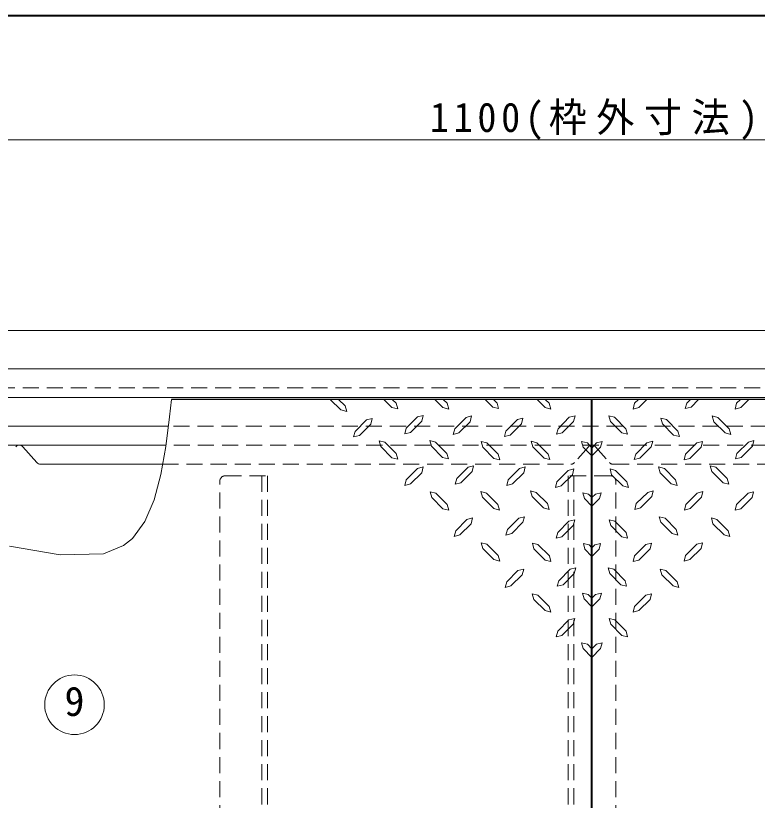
# Model space of a CAD drawing. Units: millimetres at full size, sheet at 1:7; details may follow other scales. Extents: x -1472 to 1363, y -987 to 980.
# Drawn here: x -595.9 to -207.4, y 568.5 to 979.6 of the extents above; entities that cross this region are included whole.
import ezdxf
from ezdxf.enums import TextEntityAlignment as Align

# ---------------------------------------------------------------- set-up
doc = ezdxf.new("R2010")
doc.units = ezdxf.units.MM
doc.header["$LTSCALE"] = 7
doc.linetypes.add('DASHED1', pattern=[1.8, 1.2, -0.6])
doc.layers.add('0-0____1', color=4, linetype='Continuous', lineweight=9)
doc.styles.add('ＭＳ ゴシック', font='')
doc.styles.get('ＭＳ ゴシック').set_extended_font_data('MS Gothic')

msp = doc.modelspace()

# ---------------------------------------------------------------- linework, layer by layer
at = {"layer": '0-0____1', "color": 1, "lineweight": 40}
for p, q in [((1363.499, 979.62), (-1471.501, 979.62)), ((-294.001, 494.62), (-294.001, 778.62))]:
    msp.add_line(p, q, dxfattribs=at)
at = {"layer": '0-0____1'}
for p, q in [((-844.001, 914.62), (255.999, 914.62)), ((-611.501, 814.62), (23.499, 814.62)), ((-431.152, 778.62), (-425.486, 773.089)), ((-426.704, 778.62), (-423.329, 775.245)), ((-402.986, 778.62), (-398.767, 774.401)), ((-376.267, 778.62), (-372.048, 774.401)), ((-371.861, 778.62), (-369.798, 776.557)), ((-349.858, 778.62), (-345.892, 774.495)), ((-345.611, 778.62), (-343.642, 776.651)), ((-322.736, 778.62), (-318.517, 774.401)), ((-318.423, 778.62), (-316.361, 776.557)), ((-269.579, 778.62), (-271.642, 776.557)), ((-265.267, 778.62), (-269.486, 774.401)), ((-242.392, 778.62), (-244.361, 776.651)), ((-238.144, 778.62), (-242.111, 774.495)), ((-216.142, 778.62), (-218.204, 776.557)), ((-211.736, 778.62), (-215.954, 774.401)), ((-369.048, 773.557), (-372.048, 774.401)), ((-369.798, 776.557), (-369.048, 773.557)), ((-342.892, 773.745), (-345.892, 774.495)), ((-343.642, 776.651), (-342.892, 773.745)), ((-315.517, 773.557), (-318.517, 774.401)), ((-316.361, 776.557), (-315.517, 773.557)), ((-271.642, 776.557), (-272.486, 773.557)), ((-272.486, 773.557), (-269.486, 774.401)), ((-244.361, 776.651), (-245.111, 773.745)), ((-245.111, 773.745), (-242.111, 774.495)), ((-218.204, 776.557), (-218.954, 773.557)), ((-218.954, 773.557), (-215.954, 774.401)), ((-365.861, 763.151), (-359.954, 769.151)), ((-333.048, 768.026), (-330.142, 768.776)), ((-330.142, 768.776), (-330.892, 765.776)), ((-311.767, 763.245), (-305.861, 769.245)), ((-305.861, 769.245), (-302.861, 769.995)), ((-302.861, 769.995), (-303.704, 766.995)), ((-285.142, 769.995), (-284.298, 766.995)), ((-282.142, 769.245), (-285.142, 769.995)), ((-276.236, 763.245), (-282.142, 769.245)), ((-257.861, 768.776), (-257.111, 765.776)), ((-254.954, 768.026), (-257.861, 768.776)), ((-222.142, 763.151), (-228.048, 769.151)), ((-814.001, 764.62), (-515.922, 764.62)), ((-418.079, 761.839), (-412.079, 767.839)), ((-415.829, 759.682), (-409.923, 765.589)), ((-412.079, 767.839), (-409.173, 768.589)), ((-409.173, 768.589), (-409.923, 765.589)), ((-389.017, 761.276), (-383.204, 767.182)), ((-363.704, 760.995), (-357.798, 766.901)), ((-339.048, 762.026), (-333.048, 768.026)), ((-336.798, 759.87), (-330.892, 765.776)), ((-309.611, 761.089), (-303.704, 766.995)), ((-278.392, 761.089), (-284.298, 766.995)), ((-251.204, 759.87), (-257.111, 765.776)), ((-248.954, 762.026), (-254.954, 768.026)), ((-224.298, 760.995), (-230.204, 766.901)), ((-418.079, 761.839), (-418.829, 758.932)), ((-391.267, 763.432), (-392.017, 760.526)), ((-389.017, 761.276), (-392.017, 760.526)), ((-365.861, 763.151), (-366.704, 760.245)), ((-363.704, 760.995), (-366.704, 760.245)), ((-339.048, 762.026), (-339.798, 759.12)), ((-311.767, 763.245), (-312.611, 760.339)), ((-309.611, 761.089), (-312.611, 760.339)), ((-278.392, 761.089), (-275.392, 760.339)), ((-276.236, 763.245), (-275.392, 760.339)), ((-248.954, 762.026), (-248.204, 759.12)), ((-224.298, 760.995), (-221.298, 760.245)), ((-222.142, 763.151), (-221.298, 760.245)), ((-415.829, 759.682), (-418.829, 758.932)), ((-402.517, 756.214), (-405.423, 756.964)), ((-404.673, 753.964), (-405.423, 756.964)), ((-378.142, 754.057), (-378.892, 757.057)), ((-375.986, 756.214), (-378.892, 757.057)), ((-348.986, 755.745), (-351.986, 756.495)), ((-351.142, 753.495), (-351.986, 756.495)), ((-336.798, 759.87), (-339.798, 759.12)), ((-324.986, 753.682), (-325.829, 756.682)), ((-322.829, 755.839), (-325.829, 756.682)), ((-296.392, 755.745), (-299.392, 756.495)), ((-298.548, 753.495), (-299.392, 756.495)), ((-291.611, 755.745), (-288.611, 756.495)), ((-289.454, 753.495), (-288.611, 756.495)), ((-265.173, 755.839), (-262.173, 756.682)), ((-263.017, 753.682), (-262.173, 756.682)), ((-251.204, 759.87), (-248.204, 759.12)), ((-239.017, 755.745), (-236.017, 756.495)), ((-236.861, 753.495), (-236.017, 756.495)), ((-212.017, 756.214), (-209.111, 757.057)), ((-209.861, 754.057), (-209.111, 757.057)), ((-517.189, 754.62), (-789.001, 754.62)), ((-592.122, 753.768), (-584.845, 745.471)), ((-404.673, 753.964), (-398.767, 748.057)), ((-402.517, 756.214), (-396.611, 750.214)), ((-378.142, 754.057), (-372.236, 748.151)), ((-375.986, 756.214), (-369.986, 750.307)), ((-351.142, 753.495), (-345.329, 747.682)), ((-348.986, 755.745), (-343.079, 749.839)), ((-324.986, 753.682), (-319.079, 747.776)), ((-322.829, 755.839), (-316.923, 749.932)), ((-298.548, 753.495), (-294.001, 748.948)), ((-296.392, 755.745), (-294.001, 753.013)), ((-291.611, 755.745), (-294.001, 753.013)), ((-289.454, 753.495), (-294.001, 748.948)), ((-265.173, 755.839), (-271.079, 749.932)), ((-263.017, 753.682), (-268.923, 747.776)), ((-239.017, 755.745), (-244.923, 749.839)), ((-236.861, 753.495), (-242.673, 747.682)), ((-212.017, 756.214), (-218.017, 750.307)), ((-209.861, 754.057), (-215.767, 748.151)), ((-369.986, 750.307), (-369.236, 747.401)), ((-343.079, 749.839), (-342.329, 746.839)), ((-316.923, 749.932), (-316.079, 747.026)), ((-271.079, 749.932), (-271.923, 747.026)), ((-244.923, 749.839), (-245.673, 746.839)), ((-218.017, 750.307), (-218.767, 747.401)), ((-518.954, 744.62), (-582.966, 744.62)), ((-369.236, 747.401), (-372.236, 748.151)), ((-342.329, 746.839), (-345.329, 747.682)), ((-316.079, 747.026), (-319.079, 747.776)), ((-271.923, 747.026), (-268.923, 747.776)), ((-245.673, 746.839), (-242.673, 747.682)), ((-218.767, 747.401), (-215.767, 748.151)), ((-391.267, 736.432), (-385.361, 742.432)), ((-389.111, 734.276), (-383.204, 740.182)), ((-385.361, 742.432), (-382.454, 743.182)), ((-382.454, 743.182), (-383.204, 740.182)), ((-364.829, 737.089), (-358.923, 742.995)), ((-362.673, 734.932), (-356.767, 740.839)), ((-358.923, 742.995), (-356.017, 743.839)), ((-356.017, 743.839), (-356.767, 740.839)), ((-337.829, 736.432), (-331.923, 742.432)), ((-335.579, 734.276), (-329.767, 740.182)), ((-331.923, 742.432), (-328.923, 743.182)), ((-328.923, 743.182), (-329.767, 740.182)), ((-312.329, 735.401), (-306.423, 741.307)), ((-275.673, 735.401), (-281.579, 741.307)), ((-259.079, 743.182), (-258.236, 740.182)), ((-256.079, 742.432), (-259.079, 743.182)), ((-252.423, 734.276), (-258.236, 740.182)), ((-250.173, 736.432), (-256.079, 742.432)), ((-229.079, 742.995), (-231.986, 743.839)), ((-231.986, 743.839), (-231.236, 740.839)), ((-225.329, 734.932), (-231.236, 740.839)), ((-223.173, 737.089), (-229.079, 742.995)), ((-391.267, 736.432), (-392.111, 733.526)), ((-364.829, 737.089), (-365.673, 734.089)), ((-337.829, 736.432), (-338.579, 733.526)), ((-310.173, 733.245), (-304.267, 739.151)), ((-277.829, 733.245), (-283.736, 739.151)), ((-250.173, 736.432), (-249.423, 733.526)), ((-223.173, 737.089), (-222.329, 734.089)), ((-389.111, 734.276), (-392.111, 733.526)), ((-362.673, 734.932), (-365.673, 734.089)), ((-335.579, 734.276), (-338.579, 733.526)), ((-312.329, 735.401), (-313.173, 732.401)), ((-310.173, 733.245), (-313.173, 732.401)), ((-277.829, 733.245), (-274.829, 732.401)), ((-275.673, 735.401), (-274.829, 732.401)), ((-252.423, 734.276), (-249.423, 733.526)), ((-225.329, 734.932), (-222.329, 734.089)), ((-375.798, 729.401), (-378.704, 730.245)), ((-377.954, 727.245), (-378.704, 730.245)), ((-375.798, 729.401), (-369.798, 723.495)), ((-349.173, 729.495), (-352.173, 730.339)), ((-351.329, 727.339), (-352.173, 730.339)), ((-349.173, 729.495), (-343.267, 723.589)), ((-323.204, 729.87), (-326.111, 730.714)), ((-325.361, 727.714), (-326.111, 730.714)), ((-325.361, 727.714), (-319.454, 721.807)), ((-323.204, 729.87), (-317.204, 723.964)), ((-295.829, 728.932), (-298.829, 729.682)), ((-297.986, 726.682), (-298.829, 729.682)), ((-295.829, 728.932), (-294.001, 727.104)), ((-292.173, 728.932), (-294.001, 727.104)), ((-292.173, 728.932), (-289.173, 729.682)), ((-290.017, 726.682), (-289.173, 729.682)), ((-264.798, 729.87), (-270.798, 723.964)), ((-262.642, 727.714), (-268.548, 721.807)), ((-264.798, 729.87), (-261.892, 730.714)), ((-262.642, 727.714), (-261.892, 730.714)), ((-238.829, 729.495), (-244.736, 723.589)), ((-238.829, 729.495), (-235.829, 730.339)), ((-236.673, 727.339), (-235.829, 730.339)), ((-212.204, 729.401), (-218.204, 723.495)), ((-212.204, 729.401), (-209.298, 730.245)), ((-210.048, 727.245), (-209.298, 730.245)), ((-377.954, 727.245), (-372.048, 721.339)), ((-351.329, 727.339), (-345.423, 721.432)), ((-343.267, 723.589), (-342.423, 720.589)), ((-317.204, 723.964), (-316.454, 720.964)), ((-297.986, 726.682), (-294.001, 722.698)), ((-290.017, 726.682), (-294.001, 722.698)), ((-270.798, 723.964), (-271.548, 720.964)), ((-244.736, 723.589), (-245.579, 720.589)), ((-236.673, 727.339), (-242.579, 721.432)), ((-210.048, 727.245), (-215.954, 721.339)), ((-369.048, 720.589), (-372.048, 721.339)), ((-369.798, 723.495), (-369.048, 720.589)), ((-342.423, 720.589), (-345.423, 721.432)), ((-316.454, 720.964), (-319.454, 721.807)), ((-271.548, 720.964), (-268.548, 721.807)), ((-245.579, 720.589), (-242.579, 721.432)), ((-218.204, 723.495), (-218.954, 720.589)), ((-218.954, 720.589), (-215.954, 721.339)), ((-338.204, 710.464), (-332.298, 716.37)), ((-306.048, 714.776), (-303.048, 715.526)), ((-303.048, 715.526), (-303.892, 712.526)), ((-284.954, 715.526), (-284.111, 712.526)), ((-281.954, 714.776), (-284.954, 715.526)), ((-249.798, 710.464), (-255.704, 716.37)), ((-363.236, 707.557), (-357.329, 713.464)), ((-336.048, 708.307), (-330.142, 714.214)), ((-311.954, 708.776), (-306.048, 714.776)), ((-309.704, 706.62), (-303.892, 712.526)), ((-278.298, 706.62), (-284.111, 712.526)), ((-276.048, 708.776), (-281.954, 714.776)), ((-251.954, 708.307), (-257.861, 714.214)), ((-224.767, 707.557), (-230.673, 713.464)), ((-365.392, 709.714), (-366.236, 706.714)), ((-363.236, 707.557), (-366.236, 706.714)), ((-338.204, 710.464), (-339.048, 707.464)), ((-336.048, 708.307), (-339.048, 707.464)), ((-311.954, 708.776), (-312.704, 705.87)), ((-276.048, 708.776), (-275.298, 705.87)), ((-251.954, 708.307), (-248.954, 707.464)), ((-249.798, 710.464), (-248.954, 707.464)), ((-224.767, 707.557), (-221.767, 706.714)), ((-222.611, 709.714), (-221.767, 706.714)), ((-351.142, 700.526), (-351.986, 703.526)), ((-348.986, 702.682), (-351.986, 703.526)), ((-322.267, 702.589), (-325.173, 703.339)), ((-324.423, 700.339), (-325.173, 703.339)), ((-309.704, 706.62), (-312.704, 705.87)), ((-297.704, 700.057), (-298.454, 703.057)), ((-295.454, 702.307), (-298.454, 703.057)), ((-292.548, 702.307), (-289.548, 703.057)), ((-290.298, 700.057), (-289.548, 703.057)), ((-278.298, 706.62), (-275.298, 705.87)), ((-265.736, 702.589), (-262.829, 703.339)), ((-263.579, 700.339), (-262.829, 703.339)), ((-239.017, 702.682), (-236.017, 703.526)), ((-236.861, 700.526), (-236.017, 703.526)), ((-351.142, 700.526), (-345.329, 694.62)), ((-348.986, 702.682), (-343.079, 696.776)), ((-324.423, 700.339), (-318.517, 694.432)), ((-322.267, 702.589), (-316.267, 696.589)), ((-297.704, 700.057), (-294.001, 696.354)), ((-295.454, 702.307), (-294.001, 700.854)), ((-292.548, 702.307), (-294.001, 700.854)), ((-290.298, 700.057), (-294.001, 696.354)), ((-265.736, 702.589), (-271.736, 696.589)), ((-263.579, 700.339), (-269.486, 694.432)), ((-239.017, 702.682), (-244.923, 696.776)), ((-236.861, 700.526), (-242.673, 694.62)), ((-343.079, 696.776), (-342.329, 693.776)), ((-316.267, 696.589), (-315.517, 693.682)), ((-271.736, 696.589), (-272.486, 693.682)), ((-244.923, 696.776), (-245.673, 693.776)), ((-342.329, 693.776), (-345.329, 694.62)), ((-315.517, 693.682), (-318.517, 694.432)), ((-272.486, 693.682), (-269.486, 694.432)), ((-245.673, 693.776), (-242.673, 694.62)), ((-338.673, 682.995), (-332.767, 688.901)), ((-336.517, 680.839), (-330.611, 686.745)), ((-311.392, 683.557), (-305.486, 689.557)), ((-309.142, 681.401), (-303.329, 687.307)), ((-305.486, 689.557), (-302.486, 690.307)), ((-302.486, 690.307), (-303.329, 687.307)), ((-285.517, 690.307), (-284.673, 687.307)), ((-282.517, 689.557), (-285.517, 690.307)), ((-278.861, 681.401), (-284.673, 687.307)), ((-276.611, 683.557), (-282.517, 689.557)), ((-251.486, 680.839), (-257.392, 686.745)), ((-249.329, 682.995), (-255.236, 688.901)), ((-338.673, 682.995), (-339.517, 679.995)), ((-311.392, 683.557), (-312.142, 680.651)), ((-276.611, 683.557), (-275.861, 680.651)), ((-249.329, 682.995), (-248.486, 679.995)), ((-336.517, 680.839), (-339.517, 679.995)), ((-309.142, 681.401), (-312.142, 680.651)), ((-278.861, 681.401), (-275.861, 680.651)), ((-251.486, 680.839), (-248.486, 679.995)), ((-322.267, 675.964), (-325.267, 676.714)), ((-324.423, 673.714), (-325.267, 676.714)), ((-322.267, 675.964), (-316.361, 670.057)), ((-298.079, 674.089), (-298.923, 677.089)), ((-295.923, 676.339), (-298.923, 677.089)), ((-295.923, 676.339), (-294.001, 674.417)), ((-292.079, 676.339), (-294.001, 674.417)), ((-292.079, 676.339), (-289.079, 677.089)), ((-289.923, 674.089), (-289.079, 677.089)), ((-265.736, 675.964), (-271.642, 670.057)), ((-265.736, 675.964), (-262.736, 676.714)), ((-263.579, 673.714), (-262.736, 676.714)), ((-324.423, 673.714), (-318.517, 667.901)), ((-298.079, 674.089), (-294.001, 669.847)), ((-289.923, 674.089), (-294.001, 669.847)), ((-263.579, 673.714), (-269.486, 667.901)), ((-315.517, 667.057), (-318.517, 667.901)), ((-316.361, 670.057), (-315.517, 667.057)), ((-271.642, 670.057), (-272.486, 667.057)), ((-272.486, 667.057), (-269.486, 667.901)), ((-311.954, 657.12), (-306.048, 663.026)), ((-306.048, 663.026), (-303.048, 663.87)), ((-303.048, 663.87), (-303.892, 660.87)), ((-284.954, 663.87), (-284.111, 660.87)), ((-281.954, 663.026), (-284.954, 663.87)), ((-276.048, 657.12), (-281.954, 663.026)), ((-309.704, 654.964), (-303.892, 660.87)), ((-278.298, 654.964), (-284.111, 660.87)), ((-311.954, 657.12), (-312.704, 654.12)), ((-309.704, 654.964), (-312.704, 654.12)), ((-278.298, 654.964), (-275.298, 654.12)), ((-276.048, 657.12), (-275.298, 654.12)), ((-298.548, 648.12), (-299.392, 651.12)), ((-296.392, 650.37), (-299.392, 651.12)), ((-296.392, 650.37), (-294.001, 647.979)), ((-291.611, 650.37), (-294.001, 647.979)), ((-291.611, 650.37), (-288.611, 651.12)), ((-289.454, 648.12), (-288.611, 651.12)), ((-298.548, 648.12), (-294.001, 643.391)), ((-289.454, 648.12), (-294.001, 643.391))]:
    msp.add_line(p, q, dxfattribs=at)
at = {"layer": '0-0____1', "color": 7, "lineweight": 18}
for p, q in [((255.999, 794.62), (-844.001, 794.62)), ((240.999, 779.62), (-829.001, 779.62)), ((-514.248, 778.62), (-515.295, 769.451)), ((-515.295, 769.451), (-517.308, 753.947)), ((-517.308, 753.947), (-519.895, 739.292)), ((-519.895, 739.292), (-523.42, 726.023)), ((-523.42, 726.023), (-528.246, 714.677)), ((-528.246, 714.677), (-534.738, 705.79)), ((-534.738, 705.79), (-539.409, 701.975)), ((-572.594, 697.073), (-599.081, 701.717)), ((-539.409, 701.975), (-549.89, 697.705)), ((-549.89, 697.705), (-572.594, 697.073))]:
    msp.add_line(p, q, dxfattribs=at)
at = {"layer": '0-0____1', "linetype": 'DASHED1'}
for p, q in [((-819.001, 784.62), (230.999, 784.62)), ((225.999, 764.62), (-515.922, 764.62)), ((200.999, 754.62), (-517.189, 754.62)), ((-295.881, 753.768), (-303.157, 745.471)), ((-292.122, 753.768), (-284.845, 745.471)), ((-518.954, 744.62), (-305.037, 744.62)), ((-282.966, 744.62), (-5.037, 744.62)), ((-467.001, 738.62), (-467.001, 494.62)), ((-303.501, 738.62), (-303.501, 494.62))]:
    msp.add_line(p, q, dxfattribs=at)
at = {"layer": '0-0____1', "color": 5, "lineweight": 25}
msp.add_line((239.999, 778.62), (-514.248, 778.62), dxfattribs=at)
at = {"layer": '0-0____1', "color": 7, "linetype": 'DASHED1', "lineweight": 18}
for p, q in [((-486.001, 738.62), (-464.001, 738.62)), ((-464.001, 738.62), (-464.001, 494.62)), ((-306.501, 738.62), (-306.501, 494.62)), ((-284.501, 738.62), (-306.501, 738.62)), ((-489.001, 494.62), (-489.001, 735.62)), ((-281.501, 494.62), (-281.501, 735.62))]:
    msp.add_line(p, q, dxfattribs=at)
at = {"layer": '0-0____1'}
for points in [[(-398.673, 778.62), (-396.611, 776.557), (-395.767, 773.651), (-398.767, 774.401)], [(-423.329, 775.245), (-422.486, 772.245), (-425.486, 773.089)], [(-391.267, 763.432), (-385.361, 769.432), (-382.361, 770.182), (-383.204, 767.182)], [(-359.954, 769.151), (-357.048, 769.901), (-357.798, 766.901)], [(-228.048, 769.151), (-230.954, 769.901), (-230.204, 766.901)], [(-396.611, 750.214), (-395.767, 747.307), (-398.767, 748.057)], [(-306.423, 741.307), (-303.517, 742.151), (-304.267, 739.151)], [(-281.579, 741.307), (-284.486, 742.151), (-283.736, 739.151)], [(-365.392, 709.714), (-359.486, 715.62), (-356.579, 716.464), (-357.329, 713.464)], [(-332.298, 716.37), (-329.298, 717.12), (-330.142, 714.214)], [(-255.704, 716.37), (-258.704, 717.12), (-257.861, 714.214)], [(-222.611, 709.714), (-228.517, 715.62), (-231.423, 716.464), (-230.673, 713.464)], [(-332.767, 688.901), (-329.767, 689.651), (-330.611, 686.745)], [(-255.236, 688.901), (-258.236, 689.651), (-257.392, 686.745)]]:
    msp.add_lwpolyline(points, dxfattribs=at)
at = {"layer": '0-0____1', "color": 7, "lineweight": 18}
msp.add_circle((-565.075, 618.606), 15.6, dxfattribs=at)
at = {"layer": '0-0____1'}
for centre, start, end in [((-594.001, 752.12), 41.25117, 138.74883), ((-582.966, 747.12), 221.25117, 270)]:
    msp.add_arc(centre, 2.5, start, end, dxfattribs=at)
at = {"layer": '0-0____1', "linetype": 'DASHED1'}
for centre, start, end in [((-294.001, 752.12), 41.25117, 138.74883), ((-305.037, 747.12), 270, 318.74883), ((-282.966, 747.12), 221.25117, 270)]:
    msp.add_arc(centre, 2.5, start, end, dxfattribs=at)
at = {"layer": '0-0____1', "color": 7, "linetype": 'DASHED1', "lineweight": 18}
for centre, start, end in [((-486.001, 735.62), 90, 180), ((-284.501, 735.62), 0, 90)]:
    msp.add_arc(centre, 3, start, end, dxfattribs=at)

# ---------------------------------------------------------------- texts
at = {"layer": '0-0____1', "color": 7, "style": 'ＭＳ ゴシック'}
msp.add_text('9', height=15.4, dxfattribs=at).set_placement((-570.325, 608.106), align=Align.BOTTOM_LEFT)
at = {"layer": '0-0____1', "color": 7, "insert": (-378.876, 914.62), "char_height": 15.4, "attachment_point": 7, "style": 'ＭＳ ゴシック'}
msp.add_mtext('\\T1.25;\\W0.95;1100(枠外寸法)', dxfattribs=at)

doc.saveas('drawing.dxf')
